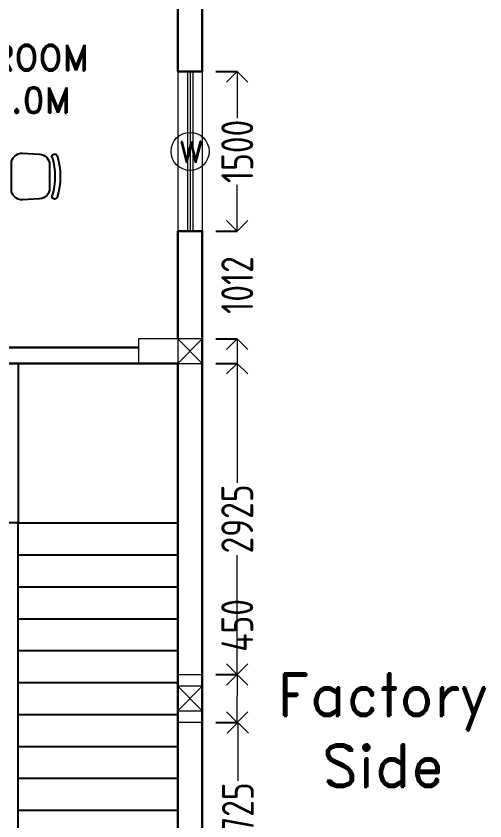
# Model space of a CAD drawing. Header units: inches. Extents: x -605 to 2991212, y -2872845 to 0.
# Drawn here: x 2180589 to 2184995, y -2671935 to -2664371 of the extents above; entities that cross this region are included whole.
import ezdxf

# ---------------------------------------------------------------- set-up
doc = ezdxf.new("R2010")
doc.units = ezdxf.units.IN
doc.header["$LTSCALE"] = 600
doc.header["$MEASUREMENT"] = 0
for name, color, linetype in [('50 - FURNITURE', 47, 'Continuous'), ('NOITHAT', 21, 'Continuous'), ('SnT-DIMENSION', 7, 'Continuous'), ('SnT-ROAD', 25, 'Continuous')]:
    doc.layers.add(name, color=color, linetype=linetype)
for name, color, linetype, lineweight in [('DIM', 251, 'Continuous', 0), ('PV_TEXT_ROMANS', 7, 'Continuous', 0), ('rRCC 2', 40, 'Continuous', 15), ('TEXT', 7, 'Continuous', 0), ('WALLS', 7, 'Continuous', 30)]:
    doc.layers.add(name, color=color, linetype=linetype, lineweight=lineweight)
doc.layers.add('window', color=7, linetype='Continuous', lineweight=15, true_color=0x735461)
doc.styles.add('DIM', font='geniso.shx', dxfattribs={"width": 0.85})
doc.styles.add('PV_ROMAND', font='romand.shx')
doc.styles.add('ROMAND', font='romand.shx')
doc.dimstyles.new('ST-100', dxfattribs={"dimscale": 100, "dimtxt": 2.5, "dimasz": 2, "dimexe": 0.18, "dimexo": 0.0625, "dimgap": 0.2, "dimtad": 0, "dimdec": 0, "dimzin": 0, "dimdsep": 46, "dimtxsty": 'DIM', "dimblk": 'OPEN90', "dimcen": 0.09, "dimclrd": 256, "dimclrt": 7, "dimadec": 0, "dimazin": 0, "dimtfac": 1, "dimtdec": 0, "dimtofl": 0, "dimtmove": 0, "dimatfit": 3, "dimldrblk": 'OPEN90', "dimfxl": 1, "dimtolj": 1, "dimtzin": 0, "dimlwd": -1, "dimarcsym": 0})

# ---------------------------------------------------------------- blocks, each defined once
blk = doc.blocks.new('table-5')
at = {"color": 0, "linetype": 'ByBlock'}
for p, q in [((-0.5104, 0.41), (-0.2896, 0.41)), ((-0.6191, 0.1555), (-0.6102, 0.3155)), ((-0.1898, 0.3155), (-0.1809, 0.1555)), ((0, 0), (-0.8, 0)), ((-0.8, -0.8), (-0.8, 0)), ((-0.2807, 0.05), (-0.5193, 0.05)), ((0, 0), (0, -0.8)), ((-1.1155, -0.1898), (-0.9555, -0.1809)), ((0.3155, -0.1898), (0.1555, -0.1809)), ((-1.21, -0.5104), (-1.21, -0.2896)), ((-0.85, -0.2807), (-0.85, -0.5193)), ((0.05, -0.2807), (0.05, -0.5193)), ((0.41, -0.5104), (0.41, -0.2896)), ((-0.9555, -0.6191), (-1.1155, -0.6102)), ((0.1555, -0.6191), (0.3155, -0.6102)), ((-0.8, -0.8), (0, -0.8)), ((-0.2807, -0.85), (-0.5193, -0.85)), ((-0.6191, -0.9555), (-0.6102, -1.1155)), ((-0.1898, -1.1155), (-0.1809, -0.9555)), ((-0.5104, -1.21), (-0.2896, -1.21))]:
    blk.add_line(p, q, dxfattribs=at)
for centre, radius, start, end in [((-0.5866, 0.4565), 0.025, 107.3656, 287.3656), ((-0.4, -0.1401), 0.6501, 72.6344, 107.3656), ((-0.4, -0.1401), 0.6001, 72.6344, 107.3656), ((-0.2134, 0.4565), 0.025, 252.6344, 72.6344), ((-0.5104, 0.31), 0.1, 90, 176.82017), ((-0.2896, 0.31), 0.1, 3.17983, 90), ((-0.5193, 0.15), 0.1, 176.82017, 270), ((-0.2807, 0.15), 0.1, 270, 3.17983), ((-0.6599, -0.4), 0.6501, 162.6344, 197.3656), ((-1.2565, -0.2134), 0.025, 342.6344, 162.6344), ((-0.6599, -0.4), 0.6001, 162.6344, 197.3656), ((-1.11, -0.2896), 0.1, 93.17983, 180), ((-0.95, -0.2807), 0.1, 0, 93.17983), ((0.15, -0.2807), 0.1, 86.82017, 180), ((0.31, -0.2896), 0.1, 360, 86.82017), ((0.4565, -0.2134), 0.025, 17.3656, 197.3656), ((-0.1401, -0.4), 0.6001, 342.6344, 17.3656), ((-0.1401, -0.4), 0.6501, 342.6344, 17.3656), ((-1.11, -0.5104), 0.1, 180, 266.82017), ((-0.95, -0.5193), 0.1, 266.82017, 0), ((0.15, -0.5193), 0.1, 180, 273.17983), ((0.31, -0.5104), 0.1, 273.17983, 0), ((-1.2565, -0.5866), 0.025, 197.3656, 17.3656), ((0.4565, -0.5866), 0.025, 162.6344, 342.6344), ((-0.5193, -0.95), 0.1, 90, 183.17983), ((-0.2807, -0.95), 0.1, 356.82017, 90), ((-0.5104, -1.11), 0.1, 183.17983, 270), ((-0.2896, -1.11), 0.1, 270, 356.82017), ((-0.5866, -1.2565), 0.025, 72.6344, 252.6344), ((-0.4, -0.6599), 0.6501, 252.6344, 287.3656), ((-0.4, -0.6599), 0.6001, 252.6344, 287.3656), ((-0.2134, -1.2565), 0.025, 287.3656, 107.3656)]:
    blk.add_arc(centre, radius, start, end, dxfattribs=at)
blk = doc.blocks.new('sdfvgfdd')
at = {"layer": 'TEXT'}
blk.add_circle((2432365.2, -2352024.6), 178.8, dxfattribs=at)
at = {"layer": 'TEXT', "insert": (2432263.3, -2351931.7), "char_height": 200, "attachment_point": 1, "style": 'PV_ROMAND'}
blk.add_mtext('W', dxfattribs=at)
blk = doc.blocks.new('_Open90')
at = {"color": 0, "linetype": 'ByBlock', "lineweight": -2}
for p, q in [((-0.5, 0.5), (0, 0)), ((0, 0), (-1, 0)), ((0, 0), (-0.5, -0.5))]:
    blk.add_line(p, q, dxfattribs=at)
blk = doc.blocks.new('*D1767')
at = {"layer": 'Defpoints', "color": 0}
for p in [(2182339.2, -2671010), (2182673.4, -2671010), (2182339.2, -2672735)]:
    blk.add_point(p, dxfattribs=at)
at = {"layer": 'DIM', "color": 0, "lineweight": -2}
for p, q in [((2182473.4, -2671010), (2182673.4, -2671010)), ((2182473.4, -2672735), (2182673.4, -2672735))]:
    blk.add_line(p, q, dxfattribs=at)
at = {"layer": 'DIM'}
for p, q in [((2182673.4, -2671210), (2182673.4, -2671559.3)), ((2182673.4, -2672535), (2182673.4, -2672185.8))]:
    blk.add_line(p, q, dxfattribs=at)
at = {"layer": 'DIM', "xscale": 200, "yscale": 200, "zscale": 200}
for p, rotation in [((2182673.4, -2671010), 90), ((2182673.4, -2672735), 270)]:
    blk.add_blockref('_Open90', p, dxfattribs=dict(at, rotation=rotation))
at = {"layer": 'DIM', "color": 7, "insert": (2182673.4, -2671872.5), "char_height": 300, "attachment_point": 5, "rotation": 90, "style": 'DIM'}
blk.add_mtext('\\A1;1725', dxfattribs=at)
blk = doc.blocks.new('*D1768')
at = {"layer": 'Defpoints', "color": 0}
for p in [(2182339.2, -2670560), (2182667.5, -2670560), (2182339.2, -2671010)]:
    blk.add_point(p, dxfattribs=at)
at = {"layer": 'DIM'}
for p, q in [((2182667.5, -2670560), (2182667.5, -2670360)), ((2182667.5, -2670810), (2182667.5, -2670760))]:
    blk.add_line(p, q, dxfattribs=at)
at = {"layer": 'DIM', "color": 0, "lineweight": -2}
for p, q in [((2182467.5, -2670560), (2182667.5, -2670560)), ((2182467.5, -2671010), (2182667.5, -2671010))]:
    blk.add_line(p, q, dxfattribs=at)
at = {"layer": 'DIM', "xscale": 200, "yscale": 200, "zscale": 200}
for p, rotation in [((2182667.5, -2670560), 90), ((2182667.5, -2671010), 270)]:
    blk.add_blockref('_Open90', p, dxfattribs=dict(at, rotation=rotation))
at = {"layer": 'DIM', "color": 7, "insert": (2182667.5, -2670097.7), "char_height": 300, "attachment_point": 5, "rotation": 90, "style": 'DIM'}
blk.add_mtext('\\A1;450', dxfattribs=at)
blk = doc.blocks.new('*D1769')
at = {"layer": 'Defpoints', "color": 0}
for p in [(2182339.2, -2667635), (2182667.5, -2667635), (2182339.2, -2670560)]:
    blk.add_point(p, dxfattribs=at)
at = {"layer": 'DIM', "color": 0, "lineweight": -2}
for p, q in [((2182467.5, -2667635), (2182667.5, -2667635)), ((2182467.5, -2670560), (2182667.5, -2670560))]:
    blk.add_line(p, q, dxfattribs=at)
at = {"layer": 'DIM'}
for p, q in [((2182667.5, -2667835), (2182667.5, -2668758.3)), ((2182667.5, -2670360), (2182667.5, -2669436.7))]:
    blk.add_line(p, q, dxfattribs=at)
at = {"layer": 'DIM', "xscale": 200, "yscale": 200, "zscale": 200}
for p, rotation in [((2182667.5, -2667635), 90), ((2182667.5, -2670560), 270)]:
    blk.add_blockref('_Open90', p, dxfattribs=dict(at, rotation=rotation))
at = {"layer": 'DIM', "color": 7, "insert": (2182667.5, -2669097.5), "char_height": 300, "attachment_point": 5, "rotation": 90, "style": 'DIM'}
blk.add_mtext('\\A1;2925', dxfattribs=at)
blk = doc.blocks.new('*D1770')
at = {"layer": 'Defpoints', "color": 0}
for p in [(2182339.2, -2666393), (2182667.5, -2666393), (2182339.2, -2667405)]:
    blk.add_point(p, dxfattribs=at)
at = {"layer": 'DIM'}
for p, q in [((2182667.5, -2666193), (2182667.5, -2665993)), ((2182667.5, -2667605), (2182667.5, -2667805))]:
    blk.add_line(p, q, dxfattribs=at)
at = {"layer": 'DIM', "color": 0, "lineweight": -2}
for p, q in [((2182467.5, -2666393), (2182667.5, -2666393)), ((2182467.5, -2667405), (2182667.5, -2667405))]:
    blk.add_line(p, q, dxfattribs=at)
at = {"layer": 'DIM', "xscale": 200, "yscale": 200, "zscale": 200}
for p, rotation in [((2182667.5, -2666393), 270), ((2182667.5, -2667405), 90)]:
    blk.add_blockref('_Open90', p, dxfattribs=dict(at, rotation=rotation))
at = {"layer": 'DIM', "color": 7, "insert": (2182667.5, -2666899), "char_height": 300, "attachment_point": 5, "rotation": 90, "style": 'DIM'}
blk.add_mtext('\\A1;1012', dxfattribs=at)
blk = doc.blocks.new('*D1771')
at = {"layer": 'Defpoints', "color": 0}
for p in [(2182339.2, -2664893), (2182667.5, -2664893), (2182339.2, -2666393)]:
    blk.add_point(p, dxfattribs=at)
at = {"layer": 'DIM', "color": 0, "lineweight": -2}
for p, q in [((2182467.5, -2664893), (2182667.5, -2664893)), ((2182467.5, -2666393), (2182667.5, -2666393))]:
    blk.add_line(p, q, dxfattribs=at)
at = {"layer": 'DIM'}
for p, q in [((2182667.5, -2665093), (2182667.5, -2665329.6)), ((2182667.5, -2666193), (2182667.5, -2665956.3))]:
    blk.add_line(p, q, dxfattribs=at)
at = {"layer": 'DIM', "xscale": 200, "yscale": 200, "zscale": 200}
for p, rotation in [((2182667.5, -2664893), 90), ((2182667.5, -2666393), 270)]:
    blk.add_blockref('_Open90', p, dxfattribs=dict(at, rotation=rotation))
at = {"layer": 'DIM', "color": 7, "insert": (2182667.5, -2665643), "char_height": 300, "attachment_point": 5, "rotation": 90, "style": 'DIM'}
blk.add_mtext('\\A1;1500', dxfattribs=at)

msp = doc.modelspace()

# ---------------------------------------------------------------- linework, layer by layer
at = {"layer": 'NOITHAT', "linetype": 'Continuous'}
for p, q in [((2180609.2, -2667635), (2180609.2, -2669135)), ((2180609.2, -2669135), (2182109.2, -2669135)), ((2180609.2, -2669435), (2182109.2, -2669435)), ((2180609.2, -2669735), (2182109.2, -2669735)), ((2180609.2, -2670035), (2182109.2, -2670035)), ((2180609.2, -2670335), (2182109.2, -2670335)), ((2180609.2, -2670635), (2182109.2, -2670635)), ((2180609.2, -2670935), (2182109.2, -2670935)), ((2180609.2, -2671235), (2182109.2, -2671235)), ((2180609.2, -2671535), (2182109.2, -2671535)), ((2180609.2, -2671835), (2182109.2, -2671835))]:
    msp.add_line(p, q, dxfattribs=at)
msp.add_lwpolyline([(2179409.2, -2672435), (2180609.2, -2672435), (2180609.2, -2669135), (2179409.2, -2669135)], dxfattribs=at)
at = {"layer": 'rRCC 2', "color": 6}
for p, q in [((2182339.2, -2667405), (2182109.2, -2667635)), ((2182339.2, -2667635), (2182109.2, -2667405)), ((2182339.2, -2670900), (2182109.2, -2670670)), ((2182109.2, -2670900), (2182339.2, -2670670))]:
    msp.add_line(p, q, dxfattribs=at)
for points in [[(2182339.2, -2667635), (2182339.2, -2667405), (2181739.2, -2667405), (2181739.2, -2667635)], [(2182339.2, -2667405), (2182109.2, -2667405), (2182109.2, -2667635), (2182339.2, -2667635)], [(2182109.2, -2670560), (2182339.2, -2670560), (2182339.2, -2671010), (2182109.2, -2671010)], [(2182339.2, -2670900), (2182339.2, -2670670), (2182109.2, -2670670), (2182109.2, -2670900)]]:
    msp.add_lwpolyline(points, close=True, dxfattribs=at)
at = {"layer": 'WALLS', "linetype": 'ByBlock'}
for p, q in [((2182109.2, -2663042.3), (2182109.2, -2664893)), ((2182339.2, -2663042.3), (2182339.2, -2664893)), ((2182109.2, -2664893), (2182339.2, -2664893)), ((2182109.2, -2666393), (2182109.2, -2667405)), ((2182109.2, -2666393), (2182339.2, -2666393)), ((2182339.2, -2666393), (2182339.2, -2672735)), ((2181739.2, -2667485), (2177589.2, -2667485)), ((2182109.2, -2667635), (2177589.2, -2667635)), ((2179109.2, -2667635), (2182109.2, -2667635)), ((2182109.2, -2667635), (2182109.2, -2672735))]:
    msp.add_line(p, q, dxfattribs=at)
at = {"layer": 'window', "color": 146, "linetype": 'ByBlock', "true_color": 0x105689}
for p, q in [((2182109.2, -2664893), (2182109.2, -2666393)), ((2182199.2, -2664893), (2182199.2, -2666393)), ((2182224.2, -2664893), (2182224.2, -2666393)), ((2182249.2, -2664893), (2182249.2, -2666393)), ((2182339.2, -2664893), (2182339.2, -2666393))]:
    msp.add_line(p, q, dxfattribs=at)

# ---------------------------------------------------------------- block references
at = {"layer": '50 - FURNITURE', "xscale": -1000, "yscale": 1000, "zscale": 1000, "rotation": 89.99999999999991}
msp.add_blockref('table-5', (2179694.4, -2666278.9), dxfattribs=at)
at = {"layer": 'SnT-ROAD', "color": 4, "linetype": 'ByBlock'}
msp.add_blockref('sdfvgfdd', (-250141, -313618.4), dxfattribs=at)

# ---------------------------------------------------------------- texts
at = {"layer": 'PV_TEXT_ROMANS', "insert": (2183623.7, -2670549.2), "char_height": 400, "width": 823.028, "attachment_point": 1, "style": 'PV_ROMAND'}
msp.add_mtext('\\pxqc;Factory Side', dxfattribs=at)
at = {"layer": 'SnT-DIMENSION', "linetype": 'ByBlock', "insert": (2181832.1, -2664641.5), "char_height": 240, "width": 3535.29, "attachment_point": 3, "style": 'ROMAND'}
msp.add_mtext('\\A1;\\pxqc;MEETING ROOM\\P4.2M X 3.0M', dxfattribs=at)

# ---------------------------------------------------------------- dimensions: what is measured, and where the dimension line sits
at = {"layer": 'DIM'}
for base, p1, p2, picture, middle in [((2182667.5, -2664893), (2182339.2, -2666393), (2182339.2, -2664893), '*D1771', (2182667.5, -2665643)), ((2182667.5, -2666393), (2182339.2, -2667405), (2182339.2, -2666393), '*D1770', (2182667.5, -2666899)), ((2182667.5, -2667635), (2182339.2, -2670560), (2182339.2, -2667635), '*D1769', (2182667.5, -2669097.5)), ((2182667.5, -2670560), (2182339.2, -2671010), (2182339.2, -2670560), '*D1768', (2182667.5, -2670097.7)), ((2182673.4, -2671010), (2182339.2, -2672735), (2182339.2, -2671010), '*D1767', (2182673.4, -2671872.5))]:
    dim = msp.add_linear_dim(base=base, p1=p1, p2=p2, angle=90, dimstyle='ST-100', override={"dimtxt": 3, "dimexe": 0, "dimexo": 0, "dimfxl": 2, "dimfxlon": 1, "dimtfillclr": 256, "dimarcsym": 1}, dxfattribs=at)
    dim.commit()
    dim.dimension.update_dxf_attribs({"geometry": picture, "text_midpoint": middle})

doc.saveas('drawing.dxf')
